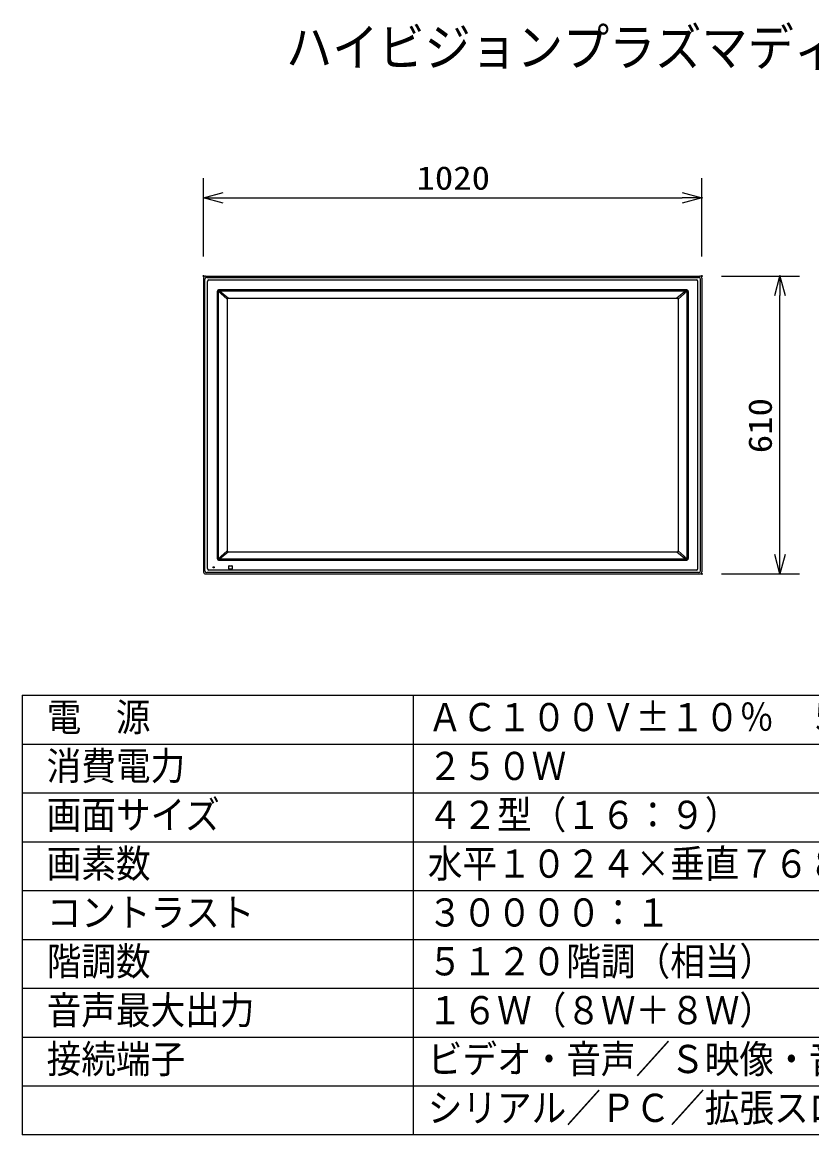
# Model space of a CAD drawing. Units: millimetres, scale not verified. Extents: x -63 to 63, y -57 to 57.
# Drawn here: x -62.5 to 18.3, y -56.5 to 57.4 of the extents above; entities that cross this region are included whole.
import ezdxf
from ezdxf.enums import TextEntityAlignment as Align

# ---------------------------------------------------------------- set-up
doc = ezdxf.new("R2010")
doc.units = ezdxf.units.MM
doc.header["$LTSCALE"] = 0.190236
doc.header["$PDMODE"] = 32
doc.header["$PDSIZE"] = 0.0951
for name, color, linetype in [('0-0_MOJI1', 2, 'Continuous'), ('0-2_WAKU', 1, 'Continuous'), ('0-3_GAIKEI', 1, 'Continuous'), ('0-4_Defpoints', 7, 'Continuous')]:
    doc.layers.add(name, color=color, linetype=linetype)
doc.styles.add('ＭＳ ゴシック', font='')
doc.styles.get('ＭＳ ゴシック').set_extended_font_data('MS Gothic')

# ---------------------------------------------------------------- blocks, each defined once
blk = doc.blocks.new('_OPEN30')
at = {"layer": '0-4_Defpoints'}
blk.add_line((0, 0), (-1, 0), dxfattribs=at)
blk.add_lwpolyline([(-1, 0.26795), (0, 0), (-1, -0.26795)], dxfattribs=at)

msp = doc.modelspace()

# ---------------------------------------------------------------- linework, layer by layer
at = {"layer": '0-2_WAKU', "color": 4}
for p, q in [((-62.5001, -11.5), (62.5001, -11.5)), ((-62.5001, -11.5), (-62.5001, -56.5001)), ((-22.5, -11.5), (-22.5, -56.5001)), ((62.5001, -56.5001), (-62.5001, -56.5001))]:
    msp.add_line(p, q, dxfattribs=at)
at = {"layer": '0-2_WAKU'}
for p, q in [((-62.5001, -16.5), (62.5001, -16.5)), ((-62.5001, -21.5), (62.5001, -21.5)), ((-62.5001, -26.5), (62.5001, -26.5)), ((-62.5001, -31.5001), (62.5001, -31.5001)), ((-62.5001, -36.5001), (62.5001, -36.5001)), ((-62.5001, -41.5001), (62.5001, -41.5001)), ((-62.5001, -46.5001), (62.5001, -46.5001)), ((-62.5001, -51.5001), (62.5001, -51.5001))]:
    msp.add_line(p, q, dxfattribs=at)
at = {"layer": '0-3_GAIKEI', "color": 3}
for p, q in [((-43.9478, 33.4102), (-43.9478, 41.4102)), ((7.0473, 33.4102), (7.0473, 41.4102)), ((-41.9478, 39.4102), (5.0473, 39.4102)), ((9.0473, 31.4067), (17.0473, 31.4067)), ((15.0473, 2.9067), (15.0473, 29.4067)), ((9.0473, 0.9067), (17.0473, 0.9067))]:
    msp.add_line(p, q, dxfattribs=at)
at = {"layer": '0-3_GAIKEI', "color": 7}
for p, q in [((-43.9478, 31.2042), (-43.9478, 1.1092)), ((-43.7478, 31.4042), (6.8473, 31.4042)), ((7.0473, 31.2042), (7.0473, 1.1092)), ((-43.7478, 0.9092), (6.8473, 0.9092))]:
    msp.add_line(p, q, dxfattribs=at)
at = {"layer": '0-3_GAIKEI'}
for p, q in [((-43.8114, 1.2336), (-43.8114, 31.0798)), ((-43.6234, 31.2678), (6.7229, 31.2678)), ((-43.5509, 1.461), (-43.5509, 30.8523)), ((-43.3959, 31.0073), (6.4954, 31.0073)), ((6.6504, 1.461), (6.6504, 30.8523)), ((6.9109, 1.2336), (6.9109, 31.0798)), ((-42.5503, 29.8067), (-42.5503, 2.5067)), ((-42.449, 29.8082), (-42.449, 2.5064)), ((-41.5125, 29.0329), (-42.4409, 29.8458)), ((-42.3505, 29.9067), (5.4513, 29.9067)), ((5.4498, 30.0067), (-42.3503, 30.0067)), ((-42.2968, 29.9055), (-41.4044, 29.1242)), ((5.3963, 29.9055), (4.504, 29.1242)), ((4.612, 29.0329), (5.5404, 29.8458)), ((5.5498, 2.5064), (5.5498, 29.8082)), ((5.6498, 29.8067), (5.6498, 2.5067)), ((-41.5128, 29.0257), (-41.5128, 3.2877)), ((-41.4143, 29.1242), (4.5138, 29.1242)), ((4.6123, 29.0257), (4.6123, 3.2877)), ((-42.4409, 2.4676), (-41.5125, 3.2805)), ((5.4513, 2.4079), (-42.3505, 2.4079)), ((-42.3503, 2.3067), (5.4498, 2.3067)), ((-41.4044, 3.1892), (-42.2968, 2.4079)), ((-41.4143, 3.1892), (4.5138, 3.1892)), ((4.504, 3.1892), (5.3963, 2.4079)), ((5.5404, 2.4676), (4.612, 3.2805)), ((6.4954, 1.306), (-43.3959, 1.306)), ((-42.9565, 1.5254), (-42.9565, 1.6379)), ((-42.9565, 1.6379), (-42.844, 1.6379)), ((-42.844, 1.5254), (-42.9565, 1.5254)), ((-42.844, 1.6379), (-42.844, 1.5254)), ((-41.3603, 1.4317), (-41.3603, 1.7317)), ((-41.3353, 1.7567), (-41.0353, 1.7567)), ((-41.0353, 1.4067), (-41.3353, 1.4067)), ((-41.0103, 1.7317), (-41.0103, 1.4317)), ((6.7229, 1.0456), (-43.6234, 1.0456))]:
    msp.add_line(p, q, dxfattribs=at)
at = {"layer": '0-3_GAIKEI', "color": 7}
for centre, start, end in [((-43.7478, 31.2042), 90.07847, 179.92153), ((-43.7478, 31.2042), 179.92153, 180), ((-43.7478, 31.2042), 90, 90.07847), ((6.8473, 31.2042), 0.07847, 89.92153), ((-43.7478, 1.1092), 180, 180.07847), ((-43.7478, 1.1092), 180.07847, 269.92153), ((-43.7478, 1.1092), 269.92153, 270), ((6.8473, 1.1092), 270.07847, 359.92153), ((6.8473, 1.1092), 359.92153, 0)]:
    msp.add_arc(centre, 0.2, start, end, dxfattribs=at)
at = {"layer": '0-3_GAIKEI'}
for centre, radius, start, end in [((-43.6234, 31.0798), 0.188, 90, 180), ((-43.3959, 30.8523), 0.155, 90, 180), ((6.4954, 30.8523), 0.155, 0, 90), ((6.7229, 31.0798), 0.188, 0, 90), ((-42.3503, 29.8067), 0.2, 90, 180), ((-42.3505, 29.8082), 0.0985, 90, 180), ((5.4498, 29.8067), 0.2, 0, 90), ((5.4513, 29.8082), 0.0985, 0, 90), ((-41.4143, 29.0257), 0.0985, 90, 180), ((4.5138, 29.0257), 0.0985, 0, 90), ((-42.3503, 2.5067), 0.2, 180, 270), ((-42.3505, 2.5064), 0.0985, 180, 270), ((-41.4143, 3.2877), 0.0985, 180, 270), ((4.5138, 3.2877), 0.0985, 270, 0), ((5.4498, 2.5067), 0.2, 270, 0), ((5.4513, 2.5064), 0.0985, 270, 0), ((-43.6234, 1.2336), 0.188, 180, 270), ((-43.3959, 1.461), 0.155, 180, 270), ((-41.3353, 1.7317), 0.025, 90, 180), ((-41.3353, 1.4317), 0.025, 180, 270), ((-41.0353, 1.7317), 0.025, 0, 90), ((-41.0353, 1.4317), 0.025, 270, 0), ((6.4954, 1.461), 0.155, 270, 360), ((6.7229, 1.2336), 0.188, 270, 0)]:
    msp.add_arc(centre, radius, start, end, dxfattribs=at)
at = {"layer": '0-4_Defpoints'}
for p in [(7.0473, 39.4102), (-43.9478, 31.4102), (7.0473, 31.4102), (7.0473, 31.4067), (15.0473, 31.4067), (7.0473, 0.9067)]:
    msp.add_point(p, dxfattribs=at)

# ---------------------------------------------------------------- block references
at = {"layer": '0-3_GAIKEI', "xscale": 2, "yscale": 2}
for p, rotation in [((-43.9478, 39.4102), 180), ((15.0473, 31.4067), 90), ((15.0473, 0.9067), 270)]:
    msp.add_blockref('_OPEN30', p, dxfattribs=dict(at, rotation=rotation))
msp.add_blockref('_OPEN30', (7.0473, 39.4102), dxfattribs=at)

# ---------------------------------------------------------------- texts
at = {"layer": '0-0_MOJI1', "style": 'ＭＳ ゴシック', "width": 0.9}
for s, height, p in [('ハイビジョンプラズマディスプレイ', 3.848, (-35.5001, 51.7599)), ('電  源', 2.887, (-60.0001, -16.0551)), ('ＡＣ１００Ｖ±１０％\u3000５０Ｈｚ／６０Ｈｚ', 2.887, (-21, -16.0551)), ('消費電力', 2.887, (-60.0001, -21.0552)), ('２５０Ｗ', 2.887, (-21, -21.0552)), ('画面サイズ', 2.887, (-60.0001, -26.0552)), ('４２型（１６：９）', 2.887, (-21, -26.0552)), ('画素数', 2.887, (-60.0001, -31.0552)), ('水平１０２４×垂直７６８\u3000画素', 2.887, (-21, -31.0552)), ('コントラスト', 2.887, (-60.0001, -36.0552)), ('３００００：１', 2.887, (-21, -36.0552)), ('階調数', 2.887, (-60.0001, -41.0552)), ('５１２０階調（相当）', 2.887, (-21, -41.0552)), ('音声最大出力', 2.887, (-60.0001, -46.0552)), ('１６Ｗ（８Ｗ＋８Ｗ）', 2.887, (-21, -46.0552)), ('接続端子', 2.887, (-60.0001, -51.0552)), ('ビデオ・音声／Ｓ映像・音声／外部スピーカ', 2.887, (-21, -51.0552)), ('シリアル／ＰＣ／拡張スロット２、３', 2.887, (-21, -56.0552))]:
    msp.add_text(s, height=height, dxfattribs=at).set_placement(p, align=Align.BOTTOM_LEFT)
at = {"layer": '0-3_GAIKEI', "color": 3, "style": 'ＭＳ ゴシック', "width": 1.15}
msp.add_text('1020', height=2.406, dxfattribs=at).set_placement((-22.1576, 39.5198), align=Align.BOTTOM_LEFT)
msp.add_text('610', height=2.406, rotation=90, dxfattribs=at).set_placement((14.9377, 13.2695), align=Align.BOTTOM_LEFT)

doc.saveas('drawing.dxf')
